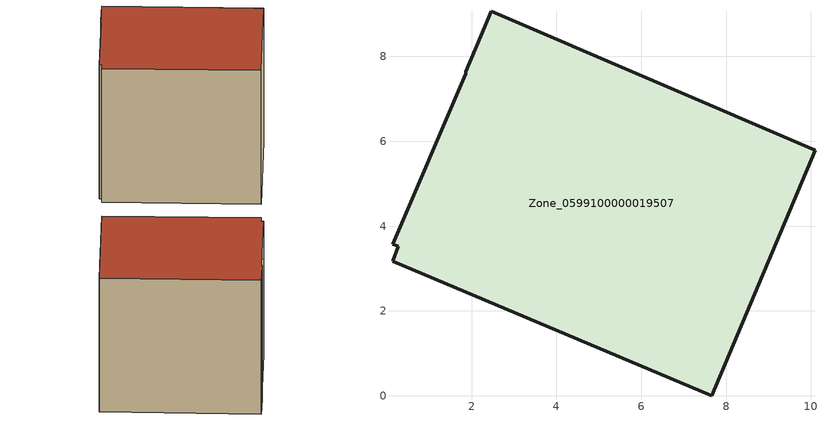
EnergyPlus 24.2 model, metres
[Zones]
Zone_0599100000019507
 floor ground (C_G): 1.86,7.59 1.86,7.64 2.21,8.47 2.46,9.07 10.1,5.79 7.66,0 0.14,3.17 0.28,3.52 0.15,3.57 z0
 wall outside (C_F): 7.66,0 10.1,5.79 2.46,9.07 2.21,8.47 1.86,7.64 1.86,7.59 0.15,3.57 0.28,3.52 0.14,3.17 7.66,0 z0:7.92
 roof outside (C_R): 1.86,7.64 1.86,7.59 0.15,3.57 0.28,3.52 0.14,3.17 7.66,0 10.1,5.79 2.46,9.07 2.21,8.47 z7.92
[BUILDING]
Pand.0599100000019507: North Axis=0; Terrain=City; Loads Convergence Tolerance Value=0.04; Temperature Convergence Tolerance Value=0.4; Solar Distribution=FullExterior; Maximum Number of Warmup Days=25; Minimum Number of Warmup Days=1
[Site:Location]
Rotterdam.The.Hague.AP_ZH_NLD Design_Conditions: Latitude=51.96; Longitude=4.45; Time Zone=1; Elevation=-4.5
[SITE:GROUNDTEMPERATURE:BUILDINGSURFACE]
18, 18, 18, 18, 18, 18, 18, 18, 18, 18, 18, 18
[MATERIAL] Thermal Absorptance=0.9; Solar Absorptance=0.7; Visible Absorptance=0.7
Name | Roughness | Thickness | Conductivity | Density | Specific Heat
G.TC.1946-1964 | MediumSmooth | 0.15 | 1 | 540 | 1210
F.TC.1946-1964 | Rough | 0.3 | 0.857143 | 1920 | 840
R.TC.1946-1964 | MediumRough | 0.2 | 0.235294 | 1500 | 1000
[CONSTRUCTION]
C_G: G.TC.1946-1964
C_F: F.TC.1946-1964
C_R: R.TC.1946-1964
[ZONE]
Zone_0599100000019507: Type=1; Multiplier=1; Ceiling Height=Autocalculate; Volume=Autocalculate; Floor Area=autocalculate; Part of Total Floor Area=Yes
[ZONEINFILTRATION:DESIGNFLOWRATE]
Infil_Zone_0599100000019507: Zone or ZoneList or Space or SpaceList=Zone_0599100000019507; Schedule=AlwaysOn; Design Flow Rate Calculation Method=Flow/Area; Flow Rate per Floor Area=0.003; Constant Term Coefficient=1; Temperature Term Coefficient=0; Velocity Term Coefficient=0; Velocity Squared Term Coefficient=0
[HVACTEMPLATE:ZONE:IDEALLOADSAIRSYSTEM]
Zone_0599100000019507: Maximum Heating Supply Air Temperature=50; Minimum Cooling Supply Air Temperature=13; Maximum Heating Supply Air Humidity Ratio=0.0156; Minimum Cooling Supply Air Humidity Ratio=0.0077; Heating Limit=NoLimit; Cooling Limit=NoLimit; Dehumidification Control Type=ConstantSensibleHeatRatio; Cooling Sensible Heat Ratio=0.7; Dehumidification Setpoint=60; Humidification Control Type=None; Humidification Setpoint=30; Outdoor Air Method=None; Outdoor Air Flow Rate per Person=0.00944; Outdoor Air Flow Rate per Zone Floor Area=0; Outdoor Air Flow Rate per Zone=0; Demand Controlled Ventilation Type=None; Outdoor Air Economizer Type=NoEconomizer; Heat Recovery Type=None; Sensible Heat Recovery Effectiveness=0.7; Latent Heat Recovery Effectiveness=0.65
[ZONECONTROL:THERMOSTAT]
ThermostatControl_Zone_0599100000019507: Zone or ZoneList=Zone_0599100000019507; Control Type Schedule=DualSetpointControlType; Control 1=Thermostat_Zone_0599100000019507; Temperature Difference Between Cutout And Setpoint=0
[THERMOSTATSETPOINT:DUALSETPOINT]
Thermostat_Zone_0599100000019507: Heating Setpoint Temperature Schedule=HeatingSetpoint_Zone_0599100000019507; Cooling Setpoint Temperature Schedule=CoolingSetpoint_Zone_0599100000019507
[SCHEDULE:COMPACT]
HeatingSetpoint_Zone_0599100000019507: Through: 12/31, For: AllDays, Until: 24:00, 21
CoolingSetpoint_Zone_0599100000019507: Through: 12/31, For: AllDays, Until: 24:00, 24
DualSetpointControlType: Through: 12/31, For: AllDays, Until: 24:00, 4
AlwaysOn: Through: 12/31, For: AllDays, Until: 24:00, 1
